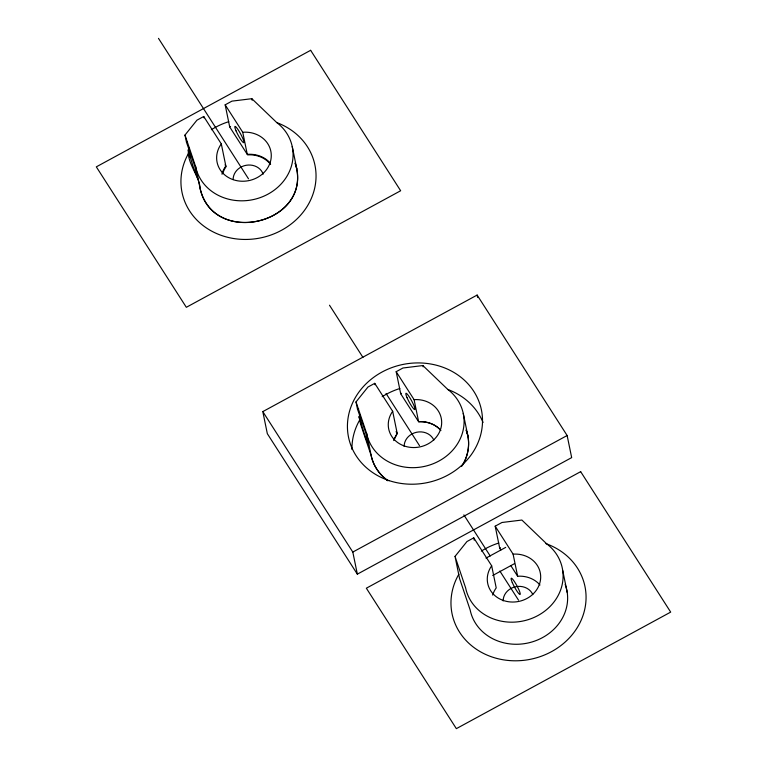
<?xml version="1.0" encoding="UTF-8"?>
<svg xmlns="http://www.w3.org/2000/svg" width="767" height="767" viewBox="0 0 767 767"><rect width="100%" height="100%" fill="white"/><g stroke="black" fill="none" stroke-linecap="round" stroke-linejoin="round"><path stroke-width="1.15" d="M393.682 440.584L397.201 433.403L392.666 411.304L374.737 383.347L367.959 387.038L356.013 401.908L357.489 409.118L365.677 432.598L368.668 445.148L365.284 436.95L359.637 418.84L359.061 416.788L360.059 414.602M189.037 147.743C184.933 160.792 199.641 175.72 200.129 188.577C212.497 245.229 307.864 225.556 296.762 168.635L292.227 146.545M394.343 438.657L397.201 433.403L396.079 431.648M462.52 465.128C467.86 456.355 469.941 445.569 467.784 435.493L463.249 413.403M461.667 466.365C468.666 455.943 470.583 442.243 466.336 430.392M184.991 135.05L196.937 120.179L203.725 116.488L221.308 143.928A27.439 24.41 -11.6 0 0 233.782 179.881A27.439 24.41 -11.6 0 0 270.895 159.699A27.439 24.41 -11.6 0 0 242.746 132.269L225.162 104.83L231.941 101.139L251.854 98.694L276.609 122.432A49.337 43.882 -11.6 0 1 267.951 194.166A49.337 43.882 -11.6 0 1 195.595 166.477L184.991 135.05L186.477 142.259L194.655 165.739L197.646 178.289L193.878 168.951L188.049 149.939M189.526 157.139L190.274 156.219M388.006 480.765C379.483 474.821 373.193 465.655 371.142 455.425L360.548 423.998L361.295 423.068M455.023 556.401L466.969 541.531L473.747 537.84L491.676 565.806A26.826 23.863 -11.6 0 0 504.13 600.743A26.826 23.863 -11.6 0 0 540.294 581.079A26.826 23.863 -11.6 0 0 513.104 554.148L495.185 526.181L501.973 522.49L521.876 520.045L546.631 543.784A49.337 43.882 -11.6 0 1 537.983 615.518A49.337 43.882 -11.6 0 1 465.617 587.829L455.023 556.401L459.558 578.5L470.152 609.928A49.337 43.882 -11.6 0 0 530.582 642.372A49.337 43.882 -11.6 0 0 565.154 584.387M186.496 142.269L187.464 141.742M357.508 409.118L358.64 408.523M270.607 164.454A26.826 23.863 -11.6 0 0 247.616 154.886L229.697 126.919L230.541 126.459M262.803 411.611L477.132 295.065L567.139 435.522L571.674 457.611L357.345 574.157L267.338 433.7L262.803 411.611L352.81 552.067L357.345 574.157M440.277 429.731C434.803 423.883 426.538 421.179 418.629 421.745L400.71 393.778L396.175 371.688L402.963 367.997L422.866 365.552L447.621 389.281A49.337 43.882 -11.6 0 1 438.973 461.015A49.337 43.882 -11.6 0 1 366.607 433.336L356.013 401.908M400.71 393.778L401.553 393.318M352.81 552.067L567.139 435.522M500.841 550.025L499.72 548.28L500.563 547.811M486.01 558.088L505.712 547.379M492.711 575.499L514.494 563.659M387.881 480.631C379.435 474.696 373.213 465.569 371.142 455.425L366.607 433.336M440.91 430.546C435.531 424.151 426.845 421.188 418.629 421.745L414.094 399.655L396.175 371.688M510.918 565.749L517.639 576.238A26.826 23.863 -11.6 0 1 539.978 585M158.481 38.35L248.489 178.797M329.494 305.208L362.925 357.374M386.069 393.49L419.501 445.656M463.862 514.878L490.228 556.008M499.863 571.06L518.511 600.149M225.057 164.8L226.179 166.544A26.826 23.863 -11.6 0 0 222.67 173.735M466.068 429.913L467.784 435.493M295.046 163.064L296.762 168.635M295.314 163.534C313.799 222.852 214.118 248.029 200.129 188.577L195.595 166.477M562.71 570.485L567.244 592.575M477.132 295.065L477.601 297.395M513.104 554.148L517.639 576.238M495.185 526.181L499.72 548.28M491.676 565.806L496.211 587.896A26.826 23.863 -11.6 0 0 492.692 595.087M473.747 537.84L474.227 540.16M422.866 365.552L423.135 366.827M374.737 383.347L375.025 384.727M359.061 416.788L360.548 423.998M251.854 98.694L252.18 100.295M242.746 132.269L247.281 154.359A27.439 24.41 -11.6 0 1 270.463 163.323M225.162 104.83L229.697 126.919M221.308 143.928L225.843 166.017A27.439 24.41 -11.6 0 0 221.931 174.138M203.725 116.488L204.012 117.869M545.922 543.63A67.841 60.334 -11.6 0 1 579.584 623.513A67.841 60.334 -11.6 0 1 488.205 655.555A67.841 60.334 -11.6 0 1 458.887 574.157M481.388 551.07A67.841 60.334 -11.6 0 1 498.79 543.017M503.162 600.935A15.417 13.71 -11.6 0 1 515.625 586.745A15.417 13.71 -11.6 0 1 532.835 594.607M276.992 122.682A67.841 60.334 -11.6 0 1 309.216 202.824A67.841 60.334 -11.6 0 1 217.818 234.06A67.841 60.334 -11.6 0 1 188.855 152.806M211.366 129.719A67.841 60.334 -11.6 0 1 228.767 121.665M233.139 179.583A15.417 13.71 -11.6 0 1 246.14 165.288A15.417 13.71 -11.6 0 1 263.167 174.167M351.957 449.443A67.841 60.334 -11.6 0 1 359.876 419.664M382.177 396.702A67.841 60.334 -11.6 0 1 399.828 388.505M447.66 389.406A67.841 60.334 -11.6 0 1 483.047 422.464M414.094 399.655A26.826 23.863 -11.6 0 1 441.284 426.586A26.826 23.863 -11.6 0 1 405.12 446.25A26.826 23.863 -11.6 0 1 392.666 411.304M404.151 446.442A15.417 13.71 -11.6 0 1 416.615 432.252A15.417 13.71 -11.6 0 1 433.834 440.114M310.645 50.306L96.316 166.851L186.333 307.299L400.652 190.753L310.645 50.306M580.667 471.657L366.348 588.203L456.355 728.65L670.684 612.104L580.667 471.657M512.279 582.508A9.252 1.371 61.5 0 0 520.036 594.492A9.252 1.371 61.5 0 0 514.724 582.038A9.252 1.371 61.5 0 0 512.279 582.508M389.281 480.669A67.841 60.334 -11.6 0 0 481.916 412.723A67.841 60.334 -11.6 0 0 373.711 377.306A67.841 60.334 -11.6 0 0 389.281 480.669M407.066 397.718A9.252 1.371 61.5 0 0 414.794 409.54A9.252 1.371 61.5 0 0 409.338 396.932A9.252 1.371 61.5 0 0 407.066 397.718M236.054 130.86A9.252 1.371 61.5 0 0 243.772 142.681A9.252 1.371 61.5 0 0 238.326 130.074A9.252 1.371 61.5 0 0 236.054 130.86"/></g></svg>
